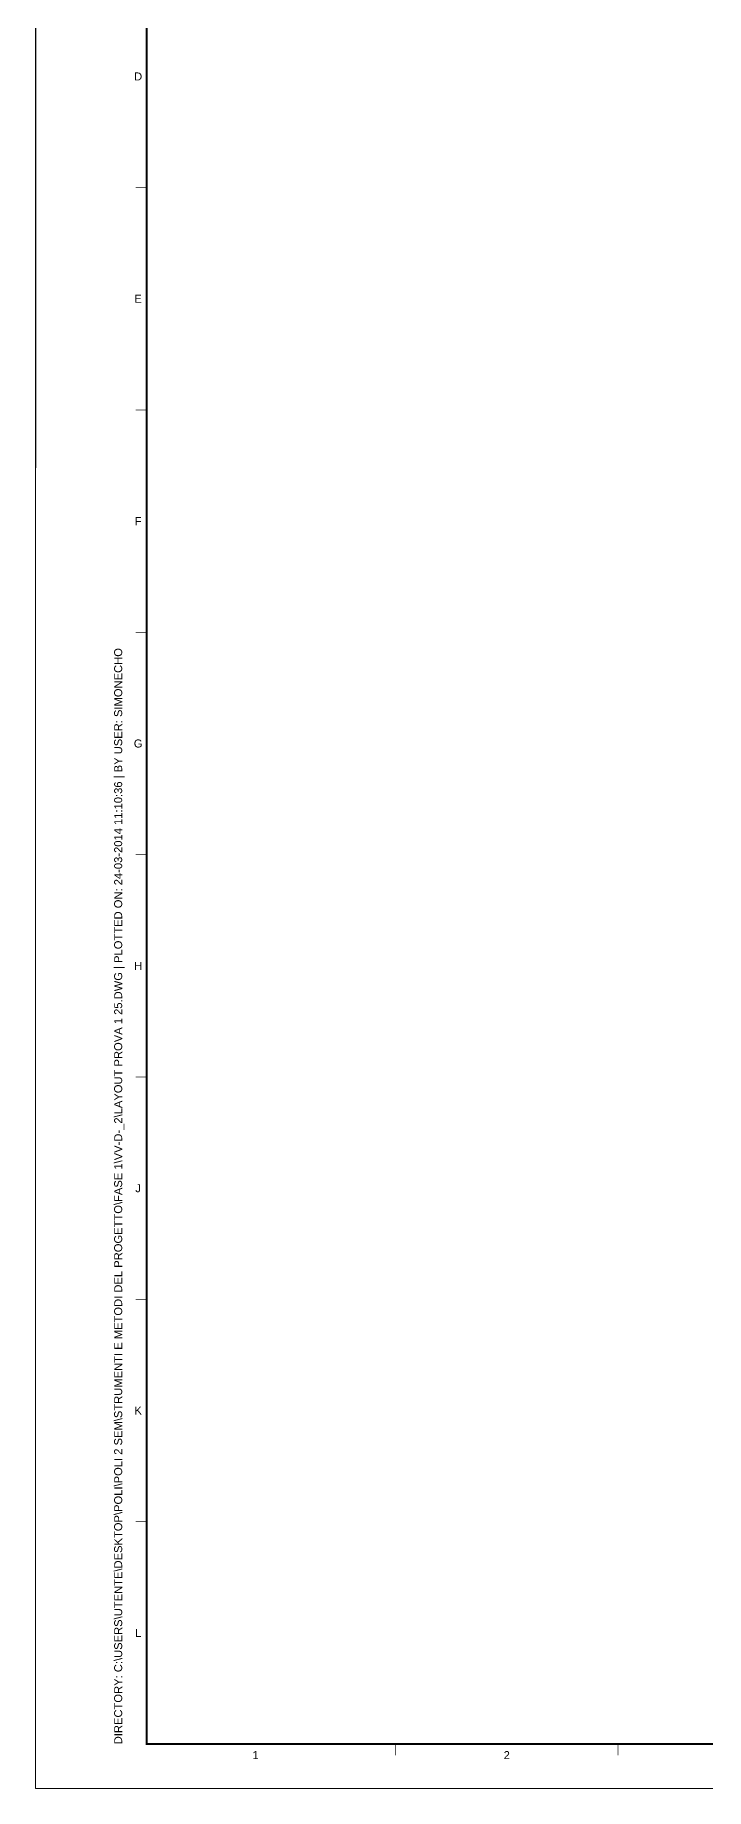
# Paper-space layout 'A000' of a CAD drawing. Header units: millimetres. Extents: x 0 to 841, y 0 to 594.
# Drawn here: x -0.1 to 150.8, y -0.1 to 394.3 of the extents above; entities that cross this region are included whole.
import ezdxf
from ezdxf.enums import TextEntityAlignment as Align

# ---------------------------------------------------------------- set-up
doc = ezdxf.new("R2010")
doc.units = ezdxf.units.MM
doc.header["$MEASUREMENT"] = 0
doc.layers.add('G-ANNO-NPLT', color=210, linetype='Continuous', plot=False)
doc.layers.add('G-ANNO-TEXT', color=3, linetype='Continuous')
doc.layers.add('G-ANNO-TTLB', color=3, linetype='Continuous')
doc.styles.add('ARIAL', font='arial.ttf')

# ---------------------------------------------------------------- blocks, each defined once
blk = doc.blocks.new('A1_GRID_LAYOUT')
at = {"layer": 'G-ANNO-NPLT', "const_width": 0.18}
for points in [[(0, 0), (0, 594)], [(841, 0), (0, 0)]]:
    blk.add_lwpolyline(points, dxfattribs=at)
at = {"layer": 'G-ANNO-TTLB', "const_width": 0.5, "flags": 128}
blk.add_lwpolyline([(25, 584), (25, 10), (831, 10), (831, 584)], close=True, dxfattribs=at)
at = {"layer": 'G-ANNO-TTLB', "const_width": 0.18, "flags": 128}
for points in [[(25, 360), (22.5, 360)], [(25, 310), (22.5, 310)], [(25, 260), (22.5, 260)], [(25, 210), (22.5, 210)], [(25, 160), (22.5, 160)], [(25, 110), (22.5, 110)], [(25, 60), (22.5, 60)], [(81, 10), (81, 7.5)], [(131, 10), (131, 7.5)]]:
    blk.add_lwpolyline(points, dxfattribs=at)
at = {"layer": 'G-ANNO-TEXT', "style": 'ARIAL'}
for s, p in [('D', (23.09, 385)), ('E', (23.09, 335)), ('F', (23.09, 285)), ('G', (23.09, 235)), ('H', (23.09, 185)), ('J', (23.09, 135)), ('K', (23.09, 85)), ('L', (23.09, 35)), ('1', (49.49, 7.51)), ('2', (106, 7.51))]:
    blk.add_text(s, height=1.8, dxfattribs=at).set_placement(p, align=Align.MIDDLE_CENTER)
at = {"layer": 'G-ANNO-TEXT', "insert": (17.7, 9.95), "char_height": 1.8, "attachment_point": 1, "rotation": 90, "style": 'ARIAL'}
blk.add_mtext_dynamic_manual_height_columns('DIRECTORY: C:\\\\USERS\\\\UTENTE\\\\DESKTOP\\\\POLI\\\\POLI 2 SEM\\\\STRUMENTI E METODI DEL PROGETTO\\\\FASE 1\\\\VV-D-_2\\\\LAYOUT PROVA 1 25.DWG | PLOTTED ON: 24-03-2014 11:10:36 | BY USER: SIMONECHO', width=412.209, gutter_width=9, heights=[0], dxfattribs=at)

psp = doc.layouts.new('A000')

# ---------------------------------------------------------------- linework, layer by layer
psp.add_line((0, 594), (0, 297))

# ---------------------------------------------------------------- block references
psp.add_blockref('A1_GRID_LAYOUT', (0, 0))

doc.saveas('drawing.dxf')
